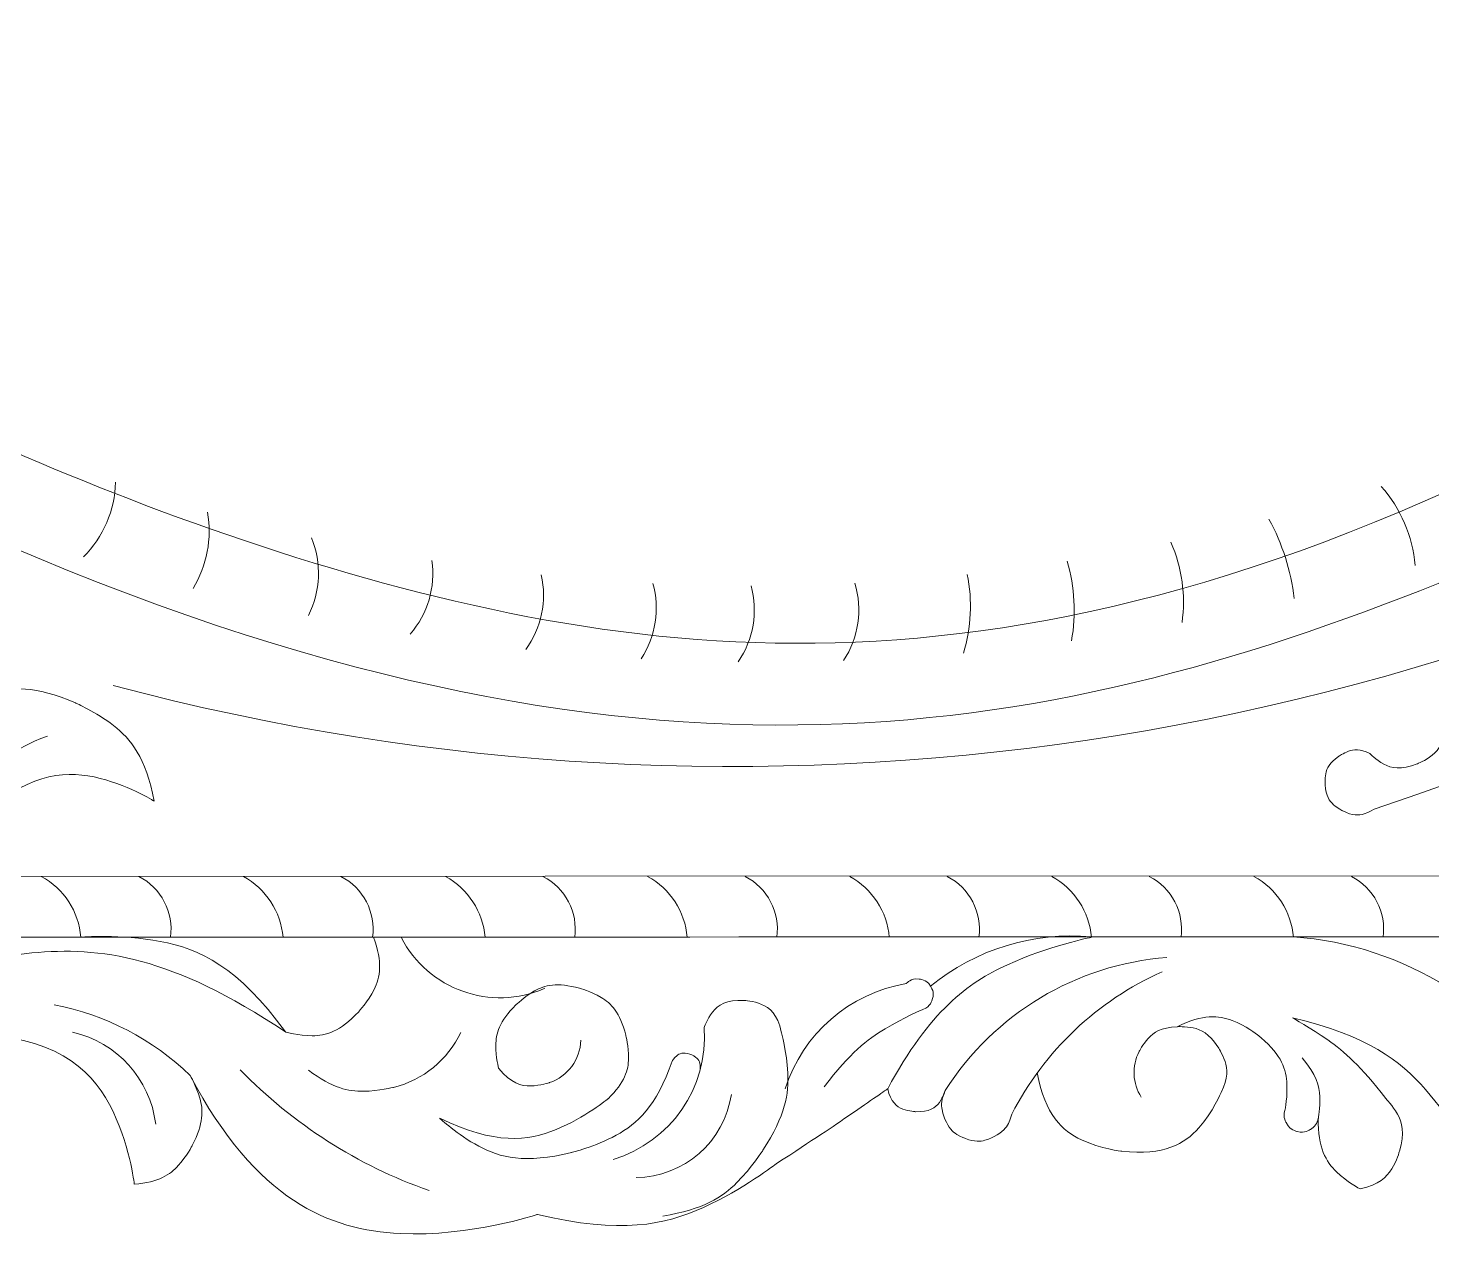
# Model space of a CAD drawing. Header units: millimetres. Extents: x 5499 to 5701, y 4312 to 4481.
# Drawn here: x 5537.03 to 5571.24, y 4451.22 to 4480.68 of the extents above; entities that cross this region are included whole.
import ezdxf

# ---------------------------------------------------------------- set-up
doc = ezdxf.new("R2010")
doc.units = ezdxf.units.MM
doc.header["$MEASUREMENT"] = 0
doc.layers.add('SITARA ALL', color=18, linetype='Continuous', true_color=0x000000)

msp = doc.modelspace()

# ---------------------------------------------------------------- linework, layer by layer
at = {"layer": 'SITARA ALL', "color": 6, "lineweight": 9, "true_color": 0xff00ff}
for points, knots in [([(5517.796, 4471.664), (5519.12, 4473.189), (5521.014, 4474.097), (5523.032, 4474.173), (5523.032, 4474.173), (5524.041, 4474.211), (5525.035, 4474.039), (5526.029, 4473.867), (5527.008, 4473.485), (5528.442, 4472.063), (5528.442, 4472.063), (5528.718, 4472.31), (5528.937, 4472.608), (5529.157, 4472.907), (5529.319, 4473.257), (5529.339, 4473.997), (5529.339, 4473.997), (5537.646, 4469.097), (5546.998, 4466.816), (5556.351, 4464.536), (5566.751, 4464.876), (5582.702, 4475.721), (5582.702, 4475.721), (5583.798, 4476.307), (5584.94, 4476.795), (5586.082, 4477.284), (5587.27, 4477.675), (5589.729, 4478.033), (5589.729, 4478.033), (5589.924, 4478.423), (5590.196, 4478.763), (5590.469, 4479.103), (5590.819, 4479.393), (5591.66, 4479.627), (5591.66, 4479.627), (5592.08, 4479.744), (5592.515, 4479.769), (5592.95, 4479.795), (5593.4, 4479.728), (5594.136, 4479.26), (5594.136, 4479.26), (5594.327, 4479.125), (5594.521, 4478.993), (5594.714, 4478.862), (5594.91, 4478.735), (5595.313, 4478.497), (5595.313, 4478.497), (5595.632, 4478.441), (5595.948, 4478.503), (5596.263, 4478.565), (5596.577, 4478.744), (5596.804, 4479.349), (5596.804, 4479.349), (5596.893, 4479.519), (5597.015, 4479.667), (5597.137, 4479.815), (5597.292, 4479.941), (5597.661, 4480.045), (5597.661, 4480.045), (5597.428, 4480.287), (5597.133, 4480.446), (5596.837, 4480.605), (5596.479, 4480.68), (5595.856, 4480.427), (5595.856, 4480.427), (5595.544, 4480.3), (5595.287, 4480.085), (5595.03, 4479.87), (5594.826, 4479.566), (5594.83, 4478.893)], [0, 0, 0, 0, 0.041667, 0.041667, 0.041667, 0.083333, 0.083333, 0.083333, 0.125, 0.125, 0.125, 0.166667, 0.166667, 0.166667, 0.208333, 0.208333, 0.208333, 0.25, 0.25, 0.25, 0.291667, 0.291667, 0.291667, 0.333333, 0.333333, 0.333333, 0.375, 0.375, 0.375, 0.416667, 0.416667, 0.416667, 0.458333, 0.458333, 0.458333, 0.5, 0.5, 0.5, 0.541667, 0.541667, 0.541667, 0.583333, 0.583333, 0.583333, 0.625, 0.625, 0.625, 0.666667, 0.666667, 0.666667, 0.708333, 0.708333, 0.708333, 0.75, 0.75, 0.75, 0.791667, 0.791667, 0.791667, 0.833333, 0.833333, 0.833333, 0.875, 0.875, 0.875, 0.916667, 0.916667, 0.916667, 1, 1, 1, 1]), ([(5584.488, 4476.573), (5585.088, 4476.087), (5585.662, 4475.569), (5586.208, 4475.022), (5586.208, 4475.022), (5577.641, 4469.073), (5567.763, 4465.81), (5557.885, 4462.547), (5546.696, 4461.97), (5528.442, 4472.063)], [0, 0, 0, 0, 0.25, 0.25, 0.25, 0.5, 0.5, 0.5, 1, 1, 1, 1]), ([(5539.103, 4464.657), (5554.744, 4460.487), (5571.426, 4462.98), (5585.17, 4471.534), (5585.17, 4471.534), (5583.069, 4469.268), (5580.7, 4467.285), (5578.332, 4465.302), (5575.697, 4463.602), (5569.836, 4461.644), (5569.836, 4461.644), (5569.721, 4461.569), (5569.591, 4461.528), (5569.461, 4461.486), (5569.316, 4461.478), (5569.071, 4461.599), (5569.071, 4461.599), (5568.948, 4461.66), (5568.846, 4461.75), (5568.744, 4461.841), (5568.663, 4461.962), (5568.642, 4462.234), (5568.642, 4462.234), (5568.632, 4462.371), (5568.658, 4462.505), (5568.683, 4462.639), (5568.745, 4462.77), (5568.969, 4462.927), (5568.969, 4462.927), (5569.081, 4463.006), (5569.21, 4463.052), (5569.338, 4463.098), (5569.483, 4463.112), (5569.732, 4463), (5569.732, 4463), (5569.881, 4462.844), (5570.069, 4462.742), (5570.257, 4462.639), (5570.485, 4462.589), (5570.885, 4462.745), (5570.885, 4462.745), (5571.085, 4462.823), (5571.251, 4462.958), (5571.418, 4463.093), (5571.551, 4463.285), (5571.558, 4463.714)], [0, 0, 0, 0, 0.0625, 0.0625, 0.0625, 0.125, 0.125, 0.125, 0.1875, 0.1875, 0.1875, 0.25, 0.25, 0.25, 0.3125, 0.3125, 0.3125, 0.375, 0.375, 0.375, 0.4375, 0.4375, 0.4375, 0.5, 0.5, 0.5, 0.5625, 0.5625, 0.5625, 0.625, 0.625, 0.625, 0.6875, 0.6875, 0.6875, 0.75, 0.75, 0.75, 0.8125, 0.8125, 0.8125, 0.875, 0.875, 0.875, 1, 1, 1, 1]), ([(5586.842, 4460.018), (5586.842, 4460.018), (5512.416, 4460.002), (5512.416, 4460.002), (5512.416, 4460.002), (5512.015, 4459.922), (5511.649, 4459.742), (5511.283, 4459.561), (5510.951, 4459.28), (5510.66, 4458.516), (5510.66, 4458.516), (5510.482, 4459.848), (5510.29, 4461.177), (5510.098, 4462.507), (5509.891, 4463.834), (5509.42, 4466.479), (5509.42, 4466.479), (5509.559, 4466.785), (5509.785, 4467.032), (5510.01, 4467.279), (5510.322, 4467.468), (5510.993, 4467.428), (5510.993, 4467.428), (5511.336, 4466.213), (5511.626, 4464.984), (5511.917, 4463.756), (5512.155, 4462.514), (5512.416, 4460.002), (5512.416, 4460.002), (5512.682, 4459.826), (5512.914, 4459.607), (5513.146, 4459.388), (5513.343, 4459.126), (5513.534, 4458.517)], [0, 0, 0, 0, 0.083333, 0.083333, 0.083333, 0.166667, 0.166667, 0.166667, 0.25, 0.25, 0.25, 0.333333, 0.333333, 0.333333, 0.416667, 0.416667, 0.416667, 0.5, 0.5, 0.5, 0.583333, 0.583333, 0.583333, 0.666667, 0.666667, 0.666667, 0.75, 0.75, 0.75, 0.833333, 0.833333, 0.833333, 1, 1, 1, 1]), ([(5535.816, 4461.382), (5535.771, 4462.295), (5535.537, 4463.189), (5535.131, 4464.007), (5535.131, 4464.007), (5535.591, 4464.294), (5536.106, 4464.458), (5536.622, 4464.622), (5537.193, 4464.664), (5538.187, 4464.23), (5538.187, 4464.23), (5538.684, 4464.013), (5539.111, 4463.681), (5539.538, 4463.35), (5539.897, 4462.903), (5540.103, 4461.838), (5540.103, 4461.838), (5539.421, 4462.262), (5538.638, 4462.426), (5537.856, 4462.59), (5536.972, 4462.496), (5535.816, 4461.382), (5535.816, 4461.382), (5535.886, 4461.852), (5536.082, 4462.283), (5536.279, 4462.715), (5536.603, 4463.107), (5537.5, 4463.42)], [0, 0, 0, 0, 0.1, 0.1, 0.1, 0.2, 0.2, 0.2, 0.3, 0.3, 0.3, 0.4, 0.4, 0.4, 0.5, 0.5, 0.5, 0.6, 0.6, 0.6, 0.7, 0.7, 0.7, 0.8, 0.8, 0.8, 1, 1, 1, 1]), ([(5585.56, 4454.118), (5586.612, 4455.655), (5587.752, 4457.13), (5588.976, 4458.534), (5588.976, 4458.534), (5588.976, 4458.534), (5569.397, 4458.529), (5549.818, 4458.525), (5510.66, 4458.516), (5510.66, 4458.516), (5510.66, 4458.516), (5509.957, 4459.486), (5508.935, 4460.094), (5507.912, 4460.703), (5506.571, 4460.951), (5504.561, 4459.647)], [0, 0, 0, 0, 0.166667, 0.166667, 0.166667, 0.333333, 0.333333, 0.333333, 0.5, 0.5, 0.5, 0.666667, 0.666667, 0.666667, 1, 1, 1, 1]), ([(5537.353, 4460.002), (5537.903, 4459.702), (5538.265, 4459.146), (5538.317, 4458.522), (5538.317, 4458.522), (5539.293, 4458.598), (5540.252, 4458.417), (5541.211, 4458.236), (5542.155, 4457.799), (5543.3, 4456.213)], [0, 0, 0, 0, 0.25, 0.25, 0.25, 0.5, 0.5, 0.5, 1, 1, 1, 1]), ([(5561.98, 4460.002), (5562.53, 4459.701), (5562.893, 4459.144), (5562.944, 4458.519), (5562.944, 4458.519), (5561.886, 4458.299), (5560.902, 4457.851), (5559.919, 4457.403), (5559.01, 4456.727), (5557.98, 4454.826), (5557.98, 4454.826), (5557.533, 4454.514), (5557.084, 4454.206), (5556.635, 4453.898), (5556.183, 4453.594), (5555.269, 4453.001), (5555.269, 4453.001), (5554.441, 4452.367), (5553.493, 4451.936), (5552.544, 4451.505), (5551.475, 4451.278), (5549.447, 4451.764), (5549.447, 4451.764), (5547.811, 4451.215), (5546.098, 4451.298), (5544.384, 4451.38), (5542.593, 4452.094), (5540.981, 4455.146)], [0, 0, 0, 0, 0.1, 0.1, 0.1, 0.2, 0.2, 0.2, 0.3, 0.3, 0.3, 0.4, 0.4, 0.4, 0.5, 0.5, 0.5, 0.6, 0.6, 0.6, 0.7, 0.7, 0.7, 0.8, 0.8, 0.8, 1, 1, 1, 1]), ([(5532.95, 4453.724), (5532.431, 4454.292), (5532.231, 4455.081), (5532.418, 4455.827), (5532.418, 4455.827), (5532.511, 4456.2), (5532.695, 4456.538), (5532.879, 4456.875), (5533.152, 4457.176), (5533.877, 4457.433), (5533.877, 4457.433), (5535.457, 4457.977), (5537.119, 4458.136), (5538.78, 4458.296), (5540.522, 4458.071), (5543.3, 4456.213), (5543.3, 4456.213), (5543.621, 4456.119), (5543.954, 4456.119), (5544.287, 4456.12), (5544.633, 4456.215), (5545.088, 4456.705), (5545.088, 4456.705), (5545.315, 4456.949), (5545.463, 4457.248), (5545.611, 4457.547), (5545.68, 4457.899), (5545.445, 4458.524)], [0, 0, 0, 0, 0.1, 0.1, 0.1, 0.2, 0.2, 0.2, 0.3, 0.3, 0.3, 0.4, 0.4, 0.4, 0.5, 0.5, 0.5, 0.6, 0.6, 0.6, 0.7, 0.7, 0.7, 0.8, 0.8, 0.8, 1, 1, 1, 1]), ([(5564.669, 4457.679), (5563.088, 4456.974), (5561.795, 4455.748), (5561.007, 4454.206), (5561.007, 4454.206), (5560.976, 4454.089), (5560.921, 4453.981), (5560.867, 4453.873), (5560.788, 4453.774), (5560.574, 4453.661), (5560.574, 4453.661), (5560.467, 4453.604), (5560.35, 4453.571), (5560.234, 4453.538), (5560.108, 4453.529), (5559.88, 4453.611), (5559.88, 4453.611), (5559.766, 4453.652), (5559.663, 4453.715), (5559.56, 4453.779), (5559.468, 4453.866), (5559.374, 4454.089), (5559.374, 4454.089), (5559.327, 4454.201), (5559.304, 4454.319), (5559.281, 4454.438), (5559.283, 4454.565), (5559.384, 4454.785), (5559.384, 4454.785), (5559.337, 4454.627), (5559.239, 4454.495), (5559.142, 4454.363), (5558.995, 4454.257), (5558.666, 4454.267), (5558.666, 4454.267), (5558.502, 4454.272), (5558.349, 4454.331), (5558.196, 4454.391), (5558.056, 4454.505), (5557.98, 4454.826)], [0, 0, 0, 0, 0.071429, 0.071429, 0.071429, 0.142857, 0.142857, 0.142857, 0.214286, 0.214286, 0.214286, 0.285714, 0.285714, 0.285714, 0.357143, 0.357143, 0.357143, 0.428571, 0.428571, 0.428571, 0.5, 0.5, 0.5, 0.571429, 0.571429, 0.571429, 0.642857, 0.642857, 0.642857, 0.714286, 0.714286, 0.714286, 0.785714, 0.785714, 0.785714, 0.857143, 0.857143, 0.857143, 1, 1, 1, 1]), ([(5550.503, 4456.007), (5550.485, 4455.538), (5550.181, 4455.128), (5549.737, 4454.976), (5549.737, 4454.976), (5549.515, 4454.9), (5549.281, 4454.896), (5549.047, 4454.892), (5548.802, 4454.96), (5548.5, 4455.319), (5548.5, 4455.319), (5548.426, 4455.597), (5548.429, 4455.883), (5548.432, 4456.169), (5548.512, 4456.465), (5548.92, 4456.869), (5548.92, 4456.869), (5549.123, 4457.071), (5549.373, 4457.211), (5549.623, 4457.351), (5549.919, 4457.428), (5550.473, 4457.276), (5550.473, 4457.276), (5550.749, 4457.2), (5550.995, 4457.053), (5551.241, 4456.906), (5551.455, 4456.688), (5551.599, 4456.132), (5551.599, 4456.132), (5551.67, 4455.854), (5551.665, 4455.568), (5551.66, 4455.281), (5551.578, 4454.986), (5551.167, 4454.585), (5551.167, 4454.585), (5550.587, 4454.114), (5549.898, 4453.832), (5549.208, 4453.55), (5548.409, 4453.456), (5547.064, 4454.106), (5547.064, 4454.106), (5547.495, 4453.706), (5548.012, 4453.427), (5548.529, 4453.149), (5549.132, 4452.992), (5550.274, 4453.273), (5550.274, 4453.273), (5550.845, 4453.413), (5551.362, 4453.693), (5551.878, 4453.973), (5552.34, 4454.392), (5552.731, 4455.501), (5552.731, 4455.501), (5552.773, 4455.576), (5552.839, 4455.631), (5552.904, 4455.686), (5552.993, 4455.722), (5553.157, 4455.67), (5553.157, 4455.67), (5553.239, 4455.644), (5553.307, 4455.591), (5553.374, 4455.538), (5553.427, 4455.458), (5553.409, 4455.287)], [0, 0, 0, 0, 0.045455, 0.045455, 0.045455, 0.090909, 0.090909, 0.090909, 0.136364, 0.136364, 0.136364, 0.181818, 0.181818, 0.181818, 0.227273, 0.227273, 0.227273, 0.272727, 0.272727, 0.272727, 0.318182, 0.318182, 0.318182, 0.363636, 0.363636, 0.363636, 0.409091, 0.409091, 0.409091, 0.454545, 0.454545, 0.454545, 0.5, 0.5, 0.5, 0.545455, 0.545455, 0.545455, 0.590909, 0.590909, 0.590909, 0.636364, 0.636364, 0.636364, 0.681818, 0.681818, 0.681818, 0.727273, 0.727273, 0.727273, 0.772727, 0.772727, 0.772727, 0.818182, 0.818182, 0.818182, 0.863636, 0.863636, 0.863636, 0.909091, 0.909091, 0.909091, 1, 1, 1, 1]), ([(5555.484, 4454.826), (5555.911, 4456.165), (5557.047, 4457.155), (5558.433, 4457.39), (5558.433, 4457.39), (5558.474, 4457.431), (5558.523, 4457.461), (5558.572, 4457.492), (5558.629, 4457.512), (5558.744, 4457.5), (5558.744, 4457.5), (5558.801, 4457.494), (5558.856, 4457.475), (5558.91, 4457.456), (5558.962, 4457.424), (5559.025, 4457.327), (5559.025, 4457.327), (5559.056, 4457.279), (5559.076, 4457.225), (5559.095, 4457.17), (5559.103, 4457.11), (5559.067, 4457), (5559.067, 4457), (5559.05, 4456.946), (5559.02, 4456.896), (5558.99, 4456.847), (5558.948, 4456.803), (5558.84, 4456.762), (5558.84, 4456.762), (5558.366, 4456.555), (5557.922, 4456.289), (5557.478, 4456.024), (5557.064, 4455.699), (5556.435, 4454.877)], [0, 0, 0, 0, 0.083333, 0.083333, 0.083333, 0.166667, 0.166667, 0.166667, 0.25, 0.25, 0.25, 0.333333, 0.333333, 0.333333, 0.416667, 0.416667, 0.416667, 0.5, 0.5, 0.5, 0.583333, 0.583333, 0.583333, 0.666667, 0.666667, 0.666667, 0.75, 0.75, 0.75, 0.833333, 0.833333, 0.833333, 1, 1, 1, 1]), ([(5551.292, 4453.106), (5552.69, 4453.522), (5553.61, 4454.857), (5553.506, 4456.311), (5553.506, 4456.311), (5553.575, 4456.52), (5553.71, 4456.693), (5553.845, 4456.866), (5554.045, 4457.002), (5554.484, 4456.979), (5554.484, 4456.979), (5554.704, 4456.967), (5554.906, 4456.883), (5555.109, 4456.799), (5555.293, 4456.642), (5555.387, 4456.212), (5555.387, 4456.212), (5555.52, 4455.721), (5555.546, 4455.213), (5555.572, 4454.706), (5555.491, 4454.182), (5554.94, 4453.326), (5554.94, 4453.326), (5554.664, 4452.898), (5554.305, 4452.539), (5553.945, 4452.18), (5553.502, 4451.889), (5552.498, 4451.725)], [0, 0, 0, 0, 0.1, 0.1, 0.1, 0.2, 0.2, 0.2, 0.3, 0.3, 0.3, 0.4, 0.4, 0.4, 0.5, 0.5, 0.5, 0.6, 0.6, 0.6, 0.7, 0.7, 0.7, 0.8, 0.8, 0.8, 1, 1, 1, 1]), ([(5537.669, 4456.874), (5538.917, 4456.631), (5540.068, 4456.031), (5540.981, 4455.146), (5540.981, 4455.146), (5541.135, 4454.886), (5541.217, 4454.596), (5541.299, 4454.305), (5541.309, 4453.984), (5541.032, 4453.446), (5541.032, 4453.446), (5540.894, 4453.178), (5540.691, 4452.954), (5540.489, 4452.73), (5540.222, 4452.551), (5539.619, 4452.5), (5539.619, 4452.5), (5539.505, 4453.533), (5539.012, 4454.441), (5538.52, 4455.35), (5537.648, 4456.134), (5535.569, 4456.147), (5535.569, 4456.147), (5535.314, 4456.372), (5534.993, 4456.475), (5534.671, 4456.577), (5534.283, 4456.559), (5533.817, 4456.064), (5533.817, 4456.064), (5533.584, 4455.817), (5533.47, 4455.499), (5533.357, 4455.181), (5533.362, 4454.793), (5533.84, 4454.31)], [0, 0, 0, 0, 0.083333, 0.083333, 0.083333, 0.166667, 0.166667, 0.166667, 0.25, 0.25, 0.25, 0.333333, 0.333333, 0.333333, 0.416667, 0.416667, 0.416667, 0.5, 0.5, 0.5, 0.583333, 0.583333, 0.583333, 0.666667, 0.666667, 0.666667, 0.75, 0.75, 0.75, 0.833333, 0.833333, 0.833333, 1, 1, 1, 1]), ([(5568.473, 4454.099), (5568.448, 4453.989), (5568.379, 4453.893), (5568.283, 4453.835), (5568.283, 4453.835), (5568.234, 4453.805), (5568.181, 4453.786), (5568.128, 4453.767), (5568.07, 4453.758), (5567.96, 4453.786), (5567.96, 4453.786), (5567.905, 4453.8), (5567.854, 4453.825), (5567.804, 4453.85), (5567.757, 4453.886), (5567.701, 4453.984), (5567.701, 4453.984), (5567.672, 4454.033), (5567.655, 4454.087), (5567.637, 4454.141), (5567.63, 4454.199), (5567.661, 4454.308), (5567.661, 4454.308), (5567.734, 4454.654), (5567.704, 4455.005), (5567.675, 4455.357), (5567.543, 4455.714), (5566.984, 4456.146), (5566.984, 4456.146), (5566.704, 4456.362), (5566.375, 4456.489), (5566.046, 4456.616), (5565.667, 4456.653), (5565.034, 4456.339)], [0, 0, 0, 0, 0.083333, 0.083333, 0.083333, 0.166667, 0.166667, 0.166667, 0.25, 0.25, 0.25, 0.333333, 0.333333, 0.333333, 0.416667, 0.416667, 0.416667, 0.5, 0.5, 0.5, 0.583333, 0.583333, 0.583333, 0.666667, 0.666667, 0.666667, 0.75, 0.75, 0.75, 0.833333, 0.833333, 0.833333, 1, 1, 1, 1]), ([(5564.159, 4454.623), (5563.946, 4454.957), (5563.925, 4455.378), (5564.105, 4455.731), (5564.105, 4455.731), (5564.195, 4455.908), (5564.329, 4456.054), (5564.462, 4456.2), (5564.639, 4456.316), (5565.034, 4456.339), (5565.034, 4456.339), (5565.232, 4456.351), (5565.425, 4456.31), (5565.619, 4456.269), (5565.808, 4456.175), (5566.028, 4455.846), (5566.028, 4455.846), (5566.139, 4455.681), (5566.201, 4455.494), (5566.264, 4455.306), (5566.279, 4455.095), (5566.106, 4454.739), (5566.106, 4454.739), (5565.906, 4454.258), (5565.561, 4453.872), (5565.215, 4453.486), (5564.724, 4453.194), (5563.689, 4453.304), (5563.689, 4453.304), (5563.171, 4453.359), (5562.702, 4453.581), (5562.234, 4453.803), (5561.814, 4454.191), (5561.626, 4455.215)], [0, 0, 0, 0, 0.083333, 0.083333, 0.083333, 0.166667, 0.166667, 0.166667, 0.25, 0.25, 0.25, 0.333333, 0.333333, 0.333333, 0.416667, 0.416667, 0.416667, 0.5, 0.5, 0.5, 0.583333, 0.583333, 0.583333, 0.666667, 0.666667, 0.666667, 0.75, 0.75, 0.75, 0.833333, 0.833333, 0.833333, 1, 1, 1, 1]), ([(5574.017, 4452.825), (5574.087, 4452.657), (5574.042, 4452.464), (5573.906, 4452.344), (5573.906, 4452.344), (5573.838, 4452.284), (5573.754, 4452.248), (5573.671, 4452.213), (5573.572, 4452.203), (5573.414, 4452.292), (5573.414, 4452.292), (5573.16, 4452.385), (5572.924, 4452.517), (5572.687, 4452.649), (5572.468, 4452.819), (5572.162, 4453.265), (5572.162, 4453.265), (5571.707, 4454.093), (5571.088, 4454.806), (5570.469, 4455.519), (5569.685, 4456.117), (5567.847, 4456.555), (5567.847, 4456.555), (5568.288, 4456.307), (5568.703, 4456.016), (5569.117, 4455.724), (5569.503, 4455.39), (5570.12, 4454.586), (5570.12, 4454.586), (5570.288, 4454.418), (5570.403, 4454.211), (5570.518, 4454.004), (5570.582, 4453.758), (5570.452, 4453.302), (5570.452, 4453.302), (5570.387, 4453.074), (5570.263, 4452.872), (5570.139, 4452.67), (5569.956, 4452.495), (5569.494, 4452.385), (5569.494, 4452.385), (5569.176, 4452.552), (5568.919, 4452.801), (5568.662, 4453.05), (5568.465, 4453.381), (5568.473, 4454.099), (5568.473, 4454.099), (5568.522, 4454.363), (5568.51, 4454.632), (5568.498, 4454.9), (5568.425, 4455.172), (5568.079, 4455.582)], [0, 0, 0, 0, 0.055556, 0.055556, 0.055556, 0.111111, 0.111111, 0.111111, 0.166667, 0.166667, 0.166667, 0.222222, 0.222222, 0.222222, 0.277778, 0.277778, 0.277778, 0.333333, 0.333333, 0.333333, 0.388889, 0.388889, 0.388889, 0.444444, 0.444444, 0.444444, 0.5, 0.5, 0.5, 0.555556, 0.555556, 0.555556, 0.611111, 0.611111, 0.611111, 0.666667, 0.666667, 0.666667, 0.722222, 0.722222, 0.722222, 0.777778, 0.777778, 0.777778, 0.833333, 0.833333, 0.833333, 0.888889, 0.888889, 0.888889, 1, 1, 1, 1]), ([(5547.575, 4456.201), (5547.258, 4455.531), (5546.657, 4455.039), (5545.937, 4454.86), (5545.937, 4454.86), (5545.577, 4454.771), (5545.207, 4454.765), (5544.837, 4454.759), (5544.456, 4454.836), (5543.863, 4455.28)], [0, 0, 0, 0, 0.25, 0.25, 0.25, 0.5, 0.5, 0.5, 1, 1, 1, 1])]:
    msp.add_open_spline(points, degree=3, knots=knots, dxfattribs=at)
for points in [[(5539.162, 4469.612), (5539.144, 4468.928), (5538.866, 4468.277), (5538.384, 4467.791)], [(5570.008, 4469.508), (5570.483, 4468.972), (5570.773, 4468.297), (5570.836, 4467.583)], [(5541.404, 4468.882), (5541.516, 4468.239), (5541.391, 4467.577), (5541.051, 4467.019)], [(5567.272, 4468.708), (5567.599, 4468.111), (5567.808, 4467.456), (5567.885, 4466.779)], [(5543.934, 4468.255), (5544.189, 4467.643), (5544.163, 4466.951), (5543.861, 4466.361)], [(5564.883, 4468.146), (5565.151, 4467.53), (5565.244, 4466.854), (5565.154, 4466.188)], [(5546.873, 4467.699), (5546.964, 4467.053), (5546.77, 4466.4), (5546.342, 4465.908)], [(5562.357, 4467.684), (5562.54, 4467.055), (5562.575, 4466.392), (5562.46, 4465.746)], [(5549.538, 4467.351), (5549.679, 4466.719), (5549.541, 4466.058), (5549.16, 4465.535)], [(5559.92, 4467.365), (5560.048, 4466.728), (5560.016, 4466.069), (5559.828, 4465.447)], [(5552.26, 4467.145), (5552.432, 4466.52), (5552.327, 4465.851), (5551.971, 4465.309)], [(5554.652, 4467.087), (5554.823, 4466.452), (5554.708, 4465.775), (5554.338, 4465.232)], [(5557.18, 4467.15), (5557.372, 4466.512), (5557.272, 4465.821), (5556.905, 4465.264)], [(5539.728, 4460.002), (5540.274, 4459.721), (5540.584, 4459.128), (5540.502, 4458.52)], [(5542.278, 4460.002), (5542.829, 4459.701), (5543.191, 4459.144), (5543.243, 4458.519)], [(5544.654, 4460.002), (5545.199, 4459.721), (5545.509, 4459.128), (5545.428, 4458.52)], [(5547.204, 4460.002), (5547.754, 4459.701), (5548.117, 4459.144), (5548.168, 4458.519)], [(5549.579, 4460.002), (5550.125, 4459.721), (5550.435, 4459.128), (5550.353, 4458.52)], [(5552.129, 4460.002), (5552.679, 4459.701), (5553.042, 4459.144), (5553.094, 4458.519)], [(5554.504, 4460.002), (5555.05, 4459.721), (5555.36, 4459.128), (5555.278, 4458.52)], [(5557.054, 4460.002), (5557.605, 4459.701), (5557.967, 4459.144), (5558.019, 4458.519)], [(5559.43, 4460.002), (5559.975, 4459.721), (5560.285, 4459.128), (5560.204, 4458.52)], [(5564.355, 4460.002), (5564.901, 4459.721), (5565.211, 4459.128), (5565.129, 4458.52)], [(5566.905, 4460.002), (5567.456, 4459.701), (5567.818, 4459.144), (5567.87, 4458.519)], [(5569.28, 4460.002), (5569.826, 4459.721), (5570.136, 4459.128), (5570.054, 4458.52)], [(5559.025, 4457.327), (5560.124, 4458.226), (5561.53, 4458.657), (5562.944, 4458.528)], [(5549.623, 4457.276), (5548.31, 4456.698), (5546.775, 4457.242), (5546.122, 4458.52)], [(5567.869, 4458.529), (5570.576, 4458.34), (5573.006, 4456.808), (5574.342, 4454.447)], [(5559.384, 4454.785), (5560.575, 4456.656), (5562.574, 4457.856), (5564.785, 4458.026)], [(5538.116, 4456.207), (5539.196, 4455.959), (5540.005, 4455.064), (5540.14, 4453.964)], [(5546.803, 4452.347), (5545.062, 4452.958), (5543.487, 4453.964), (5542.202, 4455.288)], [(5554.17, 4454.69), (5553.999, 4453.534), (5553.014, 4452.674), (5551.846, 4452.664)]]:
    msp.add_open_spline(points, degree=3, dxfattribs=at)

doc.saveas('drawing.dxf')
